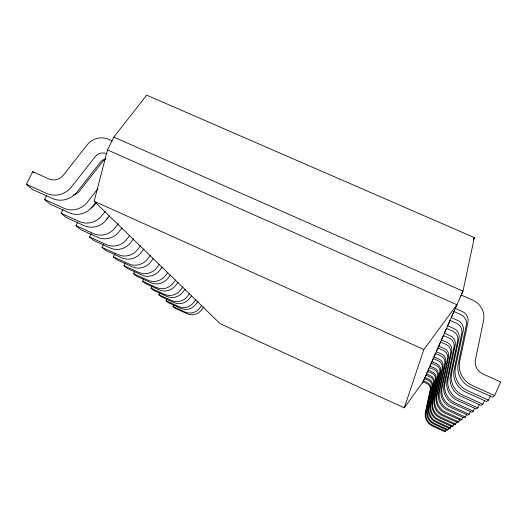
<?xml version="1.0" encoding="UTF-8"?>
<svg xmlns="http://www.w3.org/2000/svg" width="527" height="527" viewBox="0 0 527 527"><rect width="100%" height="100%" fill="white"/><g stroke="black" fill="none" stroke-linecap="round" stroke-linejoin="round"><path stroke-width="0.79" d="M423.155 381.634L404.268 407.839L220.121 323.664L94.155 201.274L107.468 149.945L113.839 137.106L146.664 95.156L474.333 237.591L462.996 291.148L460.67 296.431M404.268 407.839L423.853 349.506L456.883 304.738L107.468 149.945M473.437 239.89L474.333 237.591M422.535 383.01L456.883 304.738M446.547 328.301L452.825 331.101A8.504 8.366 21.7 0 1 457.713 340.534L450.42 375.158A19.163 18.827 32.2 0 0 461.402 396.502L481.158 405.454L482.877 404.196L484.465 400.599M450.032 320.357L456.645 323.295A8.959 8.801 20.4 0 1 461.797 333.222L454.136 369.644A20.178 19.815 31.1 0 0 465.71 392.101L486.533 401.521L488.443 400.125L490.334 395.83M453.905 311.529L460.888 314.626A9.453 9.282 19.2 0 1 466.336 325.087L458.266 363.511A21.317 20.909 30 0 0 470.506 387.207L492.514 397.141L494.642 395.586L500.65 381.97L482.824 373.953A12.826 12.562 29.1 0 1 475.426 359.724L483.549 320.693A18.59 18.221 18.9 0 0 472.798 300.173L461.27 295.08M427.621 371.423L432.094 373.445A6.074 6.001 31.3 0 1 435.565 380.231L430.296 405.032A13.649 13.458 40 0 0 438.069 420.315L452.1 426.718L452.963 426.086L453.931 423.912M429.373 367.431L434.011 369.526A6.298 6.219 30.2 0 1 437.614 376.555L432.16 402.272A14.157 13.952 39.1 0 0 440.223 418.115L454.781 424.755L455.717 424.077L456.718 421.824M431.257 363.129L436.079 365.303A6.541 6.456 29 0 1 439.821 372.602L434.162 399.295A14.71 14.492 38.2 0 0 442.548 415.744L457.673 422.641L458.681 421.903L459.959 419.024M433.299 358.485L438.312 360.745A6.805 6.713 27.8 0 1 442.206 368.327L436.33 396.08A15.303 15.072 37.3 0 0 445.058 413.181L460.796 420.355L461.889 419.558L462.884 417.312M435.506 353.452L440.73 355.804A7.088 6.989 26.6 0 1 444.788 363.696L438.675 392.595A15.942 15.698 36.3 0 0 447.779 410.408L464.188 417.878L465.367 417.009L466.658 414.11M437.904 347.985L443.359 350.435A7.398 7.292 25.4 0 1 447.601 358.663L441.224 388.807A16.64 16.377 35.4 0 0 450.737 407.391L467.871 415.177L469.162 414.235L470.413 411.403M440.526 342.016L446.231 344.572A7.734 7.615 24.1 0 1 450.664 353.169L444.011 384.677A17.404 17.121 34.3 0 0 453.964 404.09L471.896 412.233L473.305 411.198L474.616 408.241M443.391 335.488L449.366 338.156A8.103 7.977 22.9 0 1 454.024 347.155L447.061 380.145A18.241 17.931 33.3 0 0 457.502 400.48L476.303 409.005L477.857 407.872L479.465 404.235M423.036 381.858L427.081 383.689A5.487 5.428 34.6 0 1 430.21 389.828L425.441 412.246A12.325 12.154 42.4 0 0 432.443 426.053L445.098 431.844L446.751 429.195M424.466 378.617L428.642 380.507A5.672 5.606 33.5 0 1 431.876 386.838L426.949 410.006A12.734 12.562 41.6 0 0 434.195 424.268L447.278 430.249L448.029 429.703L449.011 427.489M425.987 375.145L430.309 377.095A5.863 5.797 32.4 0 1 433.655 383.649L428.563 407.608A13.175 12.991 40.8 0 0 436.066 422.358L449.603 428.55L450.526 426.475M449.603 428.55L450.407 427.957L451.343 425.862M454.267 310.864L451.264 317.537L457.996 320.535A9.117 8.952 20 0 1 463.246 330.627L455.453 367.688A20.54 20.164 30.7 0 0 467.245 390.54L488.443 400.125M446.646 328.196L444.399 333.183L450.473 335.897A8.234 8.103 22.5 0 1 455.203 345.033L448.134 378.551A18.537 18.214 32.9 0 0 458.753 399.209L477.857 407.872M450.018 320.521L447.66 325.758L454.043 328.604A8.649 8.504 21.3 0 1 459.017 338.196L451.606 373.393A19.486 19.143 31.8 0 0 462.778 395.098L482.877 404.196M440.756 341.601L438.747 346.068L444.281 348.551A7.503 7.398 25 0 1 448.582 356.898L442.12 387.483A16.884 16.614 35 0 0 451.771 406.33L469.162 414.235M443.405 335.567L441.442 339.928L447.232 342.517A7.852 7.734 23.7 0 1 451.738 351.239L444.992 383.221A17.674 17.378 34 0 0 455.097 402.938L473.305 411.198M435.664 353.182L434.011 356.865L439.09 359.157A6.897 6.805 27.4 0 1 443.036 366.838L437.081 394.96A15.507 15.27 37 0 0 445.934 412.292L461.889 419.558M437.878 348.13L436.277 351.693L441.573 354.078A7.187 7.088 26.2 0 1 445.69 362.075L439.492 391.383A16.166 15.915 36 0 0 448.727 409.439L465.367 417.009M438.984 345.712L439.617 344.309M429.465 367.279L428.187 370.138L432.713 372.181A6.146 6.074 30.9 0 1 436.224 379.045L430.895 404.143A13.814 13.616 39.7 0 0 438.767 419.604L452.963 426.086M431.31 363.083L429.979 366.048L434.683 368.162A6.377 6.298 29.8 0 1 438.326 375.277L432.805 401.31A14.334 14.13 38.8 0 0 440.974 417.351L455.717 424.077M433.51 358.09L431.916 361.634L436.797 363.834A6.627 6.541 28.6 0 1 440.592 371.225L434.861 398.26A14.901 14.677 37.9 0 0 443.352 414.92L458.681 421.903M424.762 377.997L423.497 380.81L427.581 382.661A5.547 5.481 34.3 0 1 430.75 388.86L425.928 411.521A12.457 12.286 42.1 0 0 433.01 425.473L445.802 431.33M425.935 375.31L424.953 377.49L429.176 379.4A5.731 5.665 33.2 0 1 432.45 385.81L427.469 409.229A12.879 12.701 41.3 0 0 434.795 423.649L448.029 429.703M427.753 371.186L426.514 373.939L430.882 375.916A5.935 5.863 32.1 0 1 434.274 382.543L429.123 406.778A13.333 13.142 40.5 0 0 436.712 421.699L450.407 427.957M203.883 306.819L201.459 310.001A11.89 11.594 -41 0 1 187.032 313.73L175.089 308.269L172.928 306.464L173.581 305.1M198.047 301.312L195.629 304.481A12.279 11.963 -40.7 0 1 180.728 308.335L168.409 302.702L166.104 300.779L166.782 299.369M185.168 289.119L182.75 292.287A13.135 12.76 -40 0 1 166.815 296.411L153.653 290.403L151.018 288.203L152.02 286.135M191.341 296.055L189.404 298.592A12.688 12.352 -40.4 0 1 174.009 302.577L161.282 296.76L158.818 294.705L159.872 292.525M170.386 275.068L167.935 278.263A14.117 13.676 -39.4 0 1 150.808 282.703L136.691 276.267L133.641 273.724L134.642 271.668M178.04 282.353L175.61 285.529A13.61 13.201 -39.7 0 1 159.101 289.804L145.478 283.592L142.646 281.227L143.687 279.086M162.138 267.215L159.661 270.43A14.67 14.183 -39.1 0 1 141.875 275.048L127.224 268.375L123.924 265.628L124.965 263.5M153.225 258.717L150.715 261.965A15.263 14.736 -38.9 0 1 132.211 266.774L116.987 259.844L113.417 256.866L114.86 253.915M143.983 248.942L141.019 252.782A15.909 15.329 -38.6 0 1 121.737 257.795L105.887 250.588L102.007 247.354L103.411 244.502M133.483 238.889L130.465 242.795A16.607 15.968 -38.3 0 1 110.334 248.033L93.813 240.523L89.577 236.998L91.296 233.52M121.941 228.007L118.937 231.88A17.378 16.666 -38 0 1 97.884 237.361L80.624 229.535L75.987 225.675L77.792 222.038M109.385 215.866L106.289 219.911A18.214 17.424 -37.8 0 1 84.221 225.661L66.158 217.48L61.066 213.237L62.845 209.667M95.881 202.21L92.363 206.722A19.143 18.254 -37.5 0 1 69.182 212.776L50.23 204.206L44.604 199.516L46.719 195.28M105.993 158.818A9.038 8.623 -34 0 0 100.295 162.276L76.942 192.124A20.171 19.17 -37.3 0 1 52.522 198.508L32.602 189.509L26.35 184.298L32.7 171.683L48.8 178.917A12.108 11.482 -36.8 0 0 63.438 175.083L87.133 144.899A17.727 16.884 -33.6 0 1 108.555 139.286L112.106 140.854M201.531 305.64L199.575 308.216A12.016 11.713 -40.9 0 1 184.99 311.984L172.928 306.464M189.7 293.355L187.256 296.549A12.832 12.483 -40.3 0 1 171.683 300.581L158.818 294.705M196.064 299.369L193.613 302.577A12.411 12.088 -40.6 0 1 178.554 306.47L166.104 300.779M175.596 279.969L173.133 283.183A13.774 13.359 -39.6 0 1 156.427 287.511L142.646 281.227M182.895 286.899L180.445 290.107A13.287 12.905 -39.9 0 1 164.325 294.277L151.018 288.203M159.292 264.449L156.782 267.703A14.861 14.361 -39.1 0 1 138.766 272.38L123.924 265.628M167.751 272.505L165.267 275.74A14.295 13.84 -39.3 0 1 147.929 280.239L133.641 273.724M140.637 245.681L137.626 249.574A16.133 15.533 -38.5 0 1 118.074 254.66L102.007 247.354M150.564 255.173L147.6 259.014A15.467 14.927 -38.8 0 1 128.845 263.882L113.417 256.866M129.754 235.437L126.77 239.291A16.857 16.192 -38.2 0 1 106.342 244.607L89.577 236.998M118.358 223.573L114.886 228.046A17.648 16.91 -38 0 1 93.51 233.613L75.987 225.675M97.95 188.6L87.442 202.065A19.473 18.55 -37.4 0 1 63.859 208.218L44.604 199.516M96.019 203.033L94.537 204.944A10.915 10.421 -37.3 0 1 90.749 208.073M105.314 211.222L101.836 215.695A18.511 17.694 -37.7 0 1 79.412 221.538L61.066 213.237M113.839 137.106L462.996 291.148L455.282 308.394L462.396 311.543A9.631 9.453 18.8 0 1 467.95 322.195L459.735 361.324A21.719 21.297 29.6 0 0 472.218 385.468L494.642 395.586M94.155 201.274L423.853 349.506M26.35 184.298L46.613 193.442A20.533 19.499 -37.2 0 0 71.468 186.947L95.262 156.578A9.203 8.768 -33.9 0 1 106.388 153.667M32.7 171.683L33.926 172.764M104.866 159.398A16.811 16.06 -33.8 0 0 102.218 162.112L79.788 190.781A11.482 10.929 -37.1 0 1 73.378 194.997M107.903 217.776A10.402 9.96 -37.6 0 1 106.263 219.463"/></g></svg>
